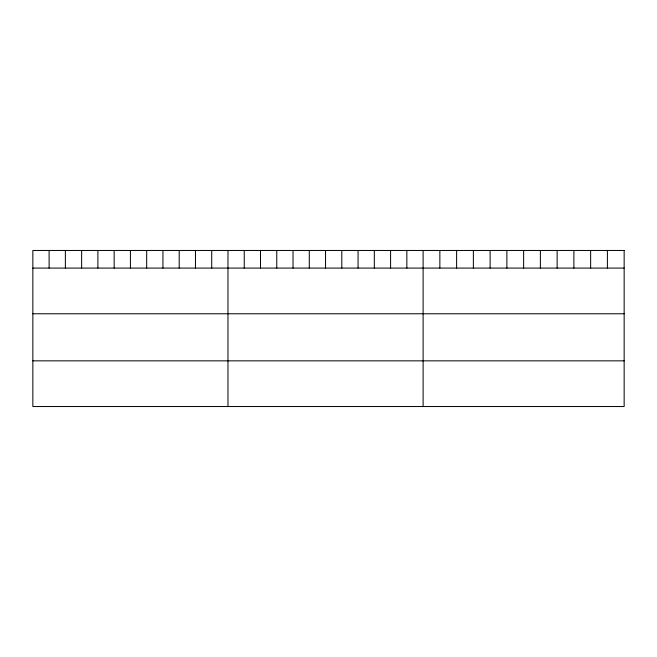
<?xml version="1.0" encoding="UTF-8"?>
<svg xmlns="http://www.w3.org/2000/svg" width="657" height="657" viewBox="0 0 657 657"><rect width="100%" height="100%" fill="white"/><g stroke="black" fill="none" stroke-linecap="round" stroke-linejoin="round"><path stroke-width="0.99" d="M32.85 268.081L624.15 268.081M32.85 313.767L624.15 313.767M32.85 360.849L624.15 360.849M607.397 250.465L607.397 268.081M590.643 250.465L590.643 268.081M573.889 250.465L573.889 268.081M557.136 250.465L557.136 268.081M540.383 250.465L540.383 268.081M523.629 250.465L523.629 268.081M506.876 250.465L506.876 268.081M490.122 250.465L490.122 268.081M473.368 250.465L473.368 268.081M456.615 250.465L456.615 268.081M439.862 250.465L439.862 268.081M423.108 250.465L423.108 406.535M406.847 250.465L406.847 268.081M390.587 250.465L390.587 268.081M374.326 250.465L374.326 268.081M358.065 250.465L358.065 268.081M341.804 250.465L341.804 268.081M325.543 250.465L325.543 268.081M309.283 250.465L309.283 268.081M293.022 250.465L293.022 268.081M276.761 250.465L276.761 268.081M260.5 250.465L260.5 268.081M244.24 250.465L244.24 268.081M227.979 250.465L227.979 406.535M211.718 250.465L211.718 268.081M195.458 250.465L195.458 268.081M179.197 250.465L179.197 268.081M162.936 250.465L162.936 268.081M146.675 250.465L146.675 268.081M130.415 250.465L130.415 268.081M114.154 250.465L114.154 268.081M97.893 250.465L97.893 268.081M81.632 250.465L81.632 268.081M65.371 250.465L65.371 268.081M49.111 250.465L49.111 268.081M624.15 250.465L32.85 250.465L32.85 406.535L624.15 406.535L624.15 250.465"/></g></svg>
